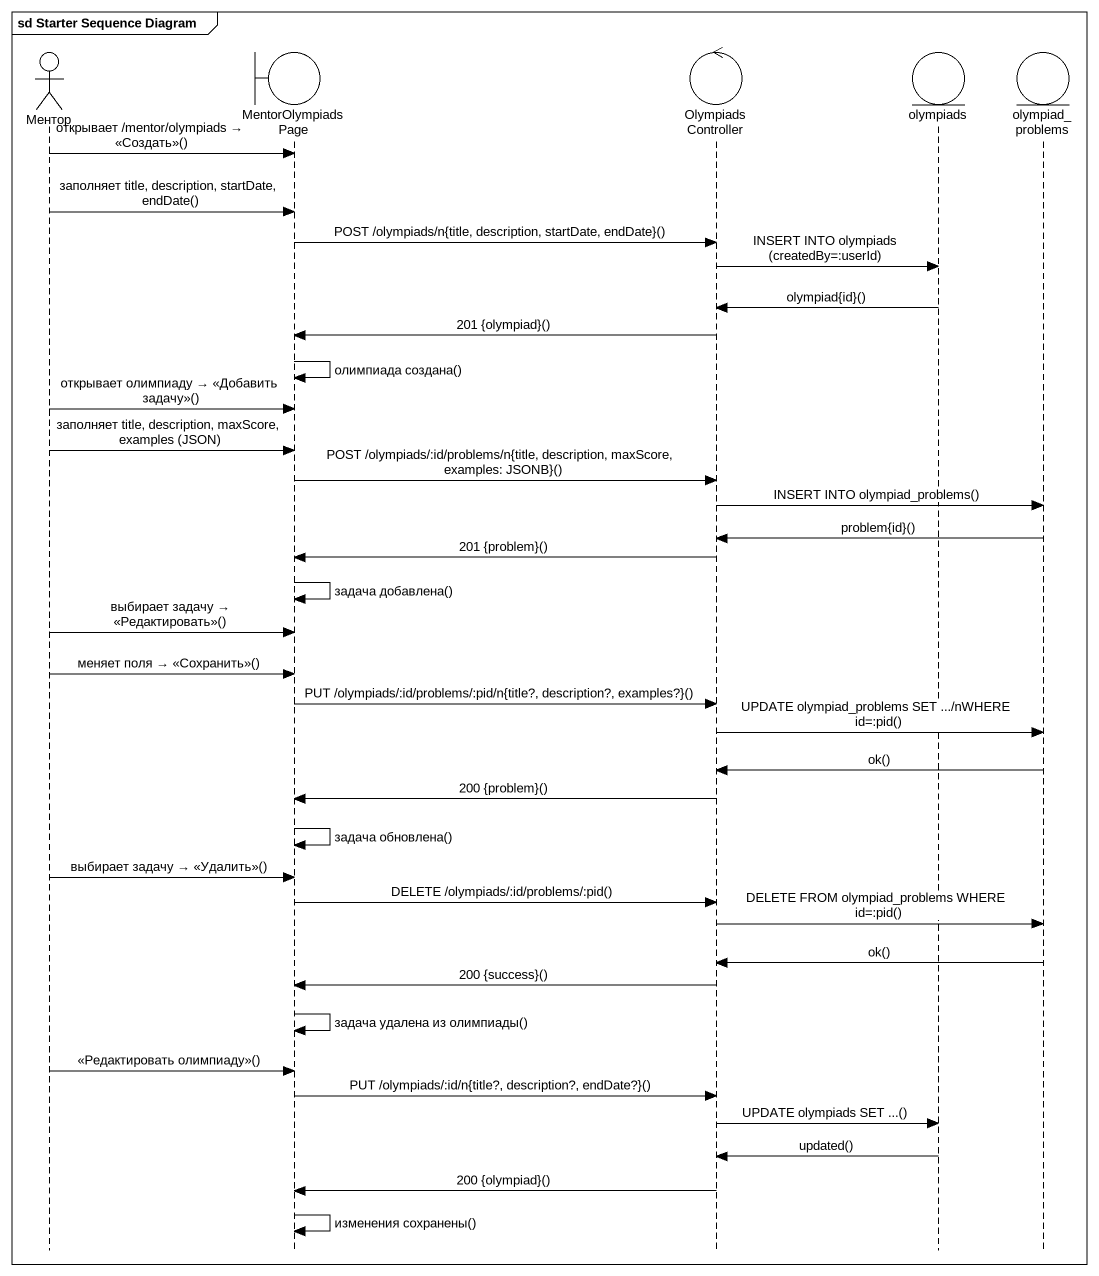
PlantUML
@startuml
mainframe sd Starter Sequence Diagram
hide footbox
actor Ментор
boundary MentorOlympiadsPage
control OlympiadsController
entity olympiads
entity olympiad_problems

Ментор -> MentorOlympiadsPage : открывает /mentor/olympiads → <<Создать>>()
Ментор -> MentorOlympiadsPage : заполняет title, description, startDate, endDate()
MentorOlympiadsPage -> OlympiadsController : POST /olympiads/n{title, description, startDate, endDate}()
OlympiadsController -> olympiads : INSERT INTO olympiads (createdBy=:userId)
olympiads -> OlympiadsController : olympiad{id}()
OlympiadsController -> MentorOlympiadsPage : 201 {olympiad}()
MentorOlympiadsPage -> MentorOlympiadsPage : олимпиада создана()
Ментор -> MentorOlympiadsPage : открывает олимпиаду → <<Добавить задачу>>()
Ментор -> MentorOlympiadsPage : заполняет title, description, maxScore, examples (JSON)
MentorOlympiadsPage -> OlympiadsController : POST /olympiads/:id/problems/n{title, description, maxScore, examples: JSONB}()
OlympiadsController -> olympiad_problems : INSERT INTO olympiad_problems()
olympiad_problems -> OlympiadsController : problem{id}()
OlympiadsController -> MentorOlympiadsPage : 201 {problem}()
MentorOlympiadsPage -> MentorOlympiadsPage : задача добавлена()
Ментор -> MentorOlympiadsPage : выбирает задачу → <<Редактировать>>()
Ментор -> MentorOlympiadsPage : меняет поля → <<Сохранить>>()
MentorOlympiadsPage -> OlympiadsController : PUT /olympiads/:id/problems/:pid/n{title?, description?, examples?}()
OlympiadsController -> olympiad_problems : UPDATE olympiad_problems SET .../nWHERE id=:pid()
olympiad_problems -> OlympiadsController : ok()
OlympiadsController -> MentorOlympiadsPage : 200 {problem}()
MentorOlympiadsPage -> MentorOlympiadsPage : задача обновлена()
Ментор -> MentorOlympiadsPage : выбирает задачу → <<Удалить>>()
MentorOlympiadsPage -> OlympiadsController : DELETE /olympiads/:id/problems/:pid()
OlympiadsController -> olympiad_problems : DELETE FROM olympiad_problems WHERE id=:pid()
olympiad_problems -> OlympiadsController : ok()
OlympiadsController -> MentorOlympiadsPage : 200 {success}()
MentorOlympiadsPage -> MentorOlympiadsPage : задача удалена из олимпиады()
Ментор -> MentorOlympiadsPage : <<Редактировать олимпиаду>>()
MentorOlympiadsPage -> OlympiadsController : PUT /olympiads/:id/n{title?, description?, endDate?}()
OlympiadsController -> olympiads : UPDATE olympiads SET ...()
olympiads -> OlympiadsController : updated()
OlympiadsController -> MentorOlympiadsPage : 200 {olympiad}()
MentorOlympiadsPage -> MentorOlympiadsPage : изменения сохранены()
@enduml
